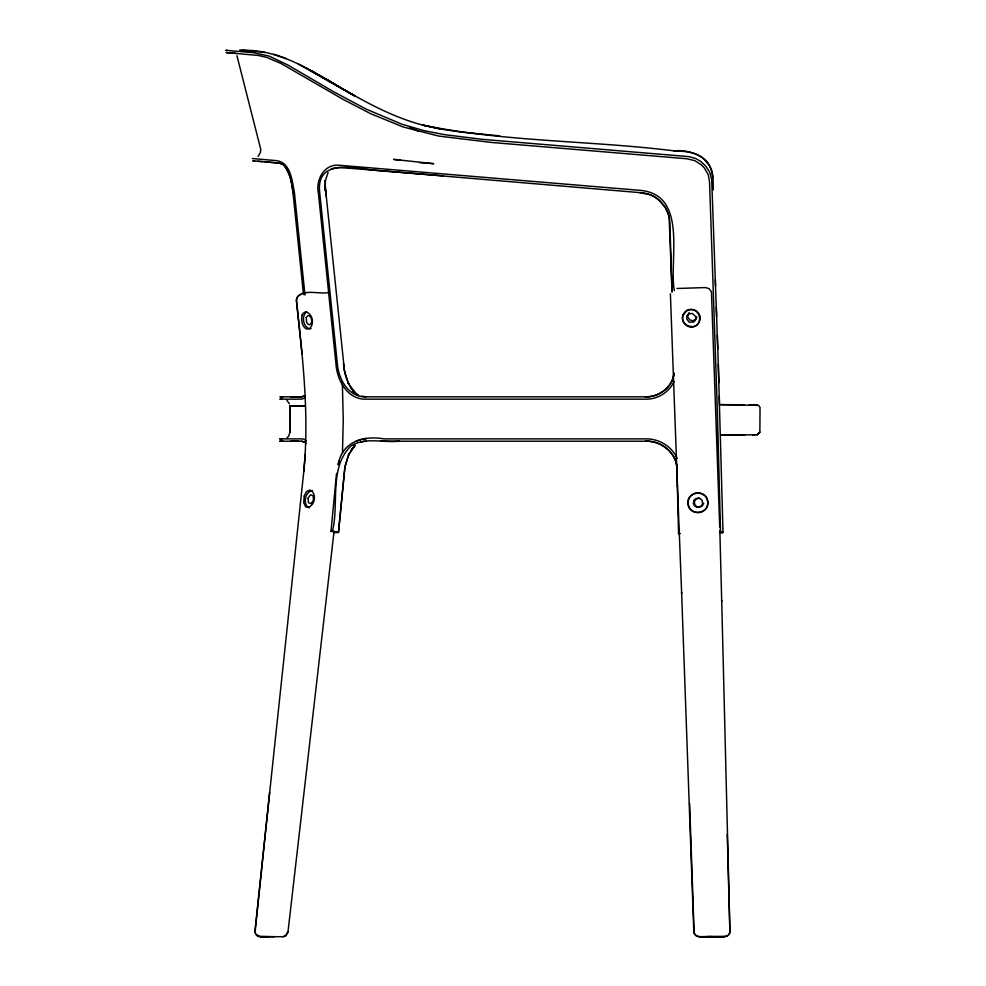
<?xml version="1.0" encoding="UTF-8"?>
<svg xmlns="http://www.w3.org/2000/svg" width="986" height="986" viewBox="0 0 986 986"><rect width="100%" height="100%" fill="white"/><g stroke="black" fill="none" stroke-linecap="round" stroke-linejoin="round"><path stroke-width="1.48" d="M752.688 434.863L757.149 434.863L759.861 432.225L760.033 407.44L758.641 405.382L719.891 404.63M325.331 180.426L325.244 190.618L325.331 180.426L325.183 181.116L328.104 172.525M274.428 936.7L258.246 936.404L255.719 934.223L254.967 930.772L303.774 471.616C309.456 414.206 302.505 356.525 296.367 299.448C300.755 287.666 319.402 294.691 328.4 292.546M342.487 452.66L343.264 419.937L342.389 384.528M305.29 454.201L303.774 471.616M336.608 532.588L338.494 532.366L344.927 466.883L348.834 454.213L344.927 466.883L338.457 532.329L333.712 532.588M335.178 532.304L336.103 532.107L331 531.294L336.534 473.403M331 531.294L332.405 531.294C339.357 503.895 328.708 468.387 350.56 446.301C364.537 436.786 382.765 442.887 398.603 441.223L645.288 441.223C661.396 440.372 677.579 453.412 676.975 470.223L678.541 533.537L680.328 533.5M269.659 792.313L255.054 932.596M334.069 531.183L287.986 931.906L285.681 935.862L283.142 936.7L259.848 936.7L255.719 934.223M339.085 460.647L338.136 464.788C342.006 441.74 363.119 435.294 384.059 438.881L645.288 438.881C658.488 438.425 671.786 446.128 677.074 458.367M287.998 931.832L285.657 935.862L283.081 936.7M297.119 297.193L296.392 300.718L302.012 353.888M728.962 934.469L729.911 932.51L727.249 834.476M674.054 381.545C669.013 392.44 657.329 399.552 645.288 399.157L365.942 399.157C347.651 399.761 337.064 380.337 336.004 364.253L318.379 192.997C315.594 180.339 323.864 164.342 338.149 165.155L640 190.347C688.622 194.439 668.681 260.353 674.35 290.623M759.861 432.139L757.199 434.838M703.745 503.242L702.266 505.966L699.616 507.198L696.868 506.693L694.871 504.733L694.341 501.886L695.672 499.224L699.037 497.856M689.177 312.525L687.723 315.064L687.871 317.295L689.953 320.031L692.838 320.733L695.5 319.538L696.954 316.999M354.529 445.672L348.477 454.965L354.701 445.709M354.75 445.623L351.361 449.838L355.219 445.278M258.098 156.392L260.403 152.559L260.76 149.367L236.948 55.721M689.633 803.541L694.144 933.089L696.054 935.714L699.394 936.7L726.349 936.429L728.913 934.531L729.936 932.386L721.69 600.178M287.16 437.71L288.762 436.095L289.872 432.151L290.106 406.109L305.512 406.084L289.859 406.072L294.259 406.084M306.72 311.761C301.149 315.803 303.022 326.637 309.444 328.843L311.058 328.572M298.339 295.578L301.396 294.173M727.865 935.665L723.946 936.7M357.4 440.804L356.082 441.087L356.87 440.89M358.177 440.409L360.777 439.448L358.423 440.311M331.333 168.692L338.925 167.41L415.513 173.548M305.364 397.95L301.457 399.145L279.851 399.157L281.774 399.157M312.426 490.547C305.093 491.41 302.369 504.549 309.148 507.864M645.263 396.816C658.944 397.407 672.994 386.968 674.03 372.905C673.019 386.919 658.931 397.407 645.288 396.816L365.942 396.816C348.637 397.37 338.703 379.487 337.409 364.265L319.612 191.654C316.272 157.6 356.377 168.754 376.418 170.356L639.655 192.615C656.368 192.911 670.073 207.763 669.901 224.253L672.033 291.881M360.63 441.814L365.942 441.223M720.347 532.514L722.96 532.465L719.435 532.563L720.544 532.526L717.315 409.609L709.526 181.572L708.293 174.83L704.3 167.891L701.268 164.785L694.699 160.595L686.65 158.734L491.373 142.44L438.708 136.068L403.089 126.947L370.477 113.6L343.202 99.45L280.776 63.363L266.738 57.434L258.677 55.499L226.139 52.554L236.184 53.417M749.841 405.345L757.236 404.815L749.224 404.765M335.104 532.304L335.61 531.959M677.074 288.491L705.273 287.567L709.057 288.59L711.461 291.942L719.743 527.399M721.345 532.514L723.009 532.465L718.239 362.343L711.695 179.292L709.735 172.242L705.927 166.314L700.787 161.396L695.45 158.389L688.77 156.626L482.018 139.309L444.44 134.651L424.498 130.768L402.165 124.31L366.151 109.126L333.453 91.649L287.912 65.039L269.203 56.128L253.538 52.689L226.114 50.335M289.884 406.109L290.118 431.991L289.884 406.109L290.513 406.109M678.541 533.537L679.194 533.525M260.39 936.688L268.648 936.7M681.597 592.155L693.799 931.61C694.97 939.806 705.939 935.874 711.226 936.601M724.439 936.7L699.32 936.7M744.726 434.863L720.741 434.9M283.192 396.816L279.925 396.828L301.704 396.816L305.204 395.682L301.704 396.816L290.747 396.816M754.832 434.838L720.877 434.912M380.571 441.186L399.54 441.223M298.931 441.223L279.864 441.223L283.167 441.223M743.851 404.753L721.099 404.617M281.749 438.881L279.851 438.881L301.716 438.881L304.095 439.251L306.498 441.099M290.722 441.223L301.728 441.235L304.933 442.122L306.067 443.527M342.29 383.344L341.452 382.112M710.142 936.601L723.749 936.7M419.481 162.628L433.729 163.701L393.55 159.375L400.686 160.287M415.525 173.548L442.887 175.816M242.162 50.224C284.781 49.325 319.945 76.538 355.317 96.308L298.179 63.917M225.967 50.323L227.162 50.434M252.28 158.561L276.4 160.619C290.858 162.37 292.25 181.51 294.444 192.886L304.982 295.048M252.847 160.829L262.461 161.655M265.098 161.877L279.358 163.097L283.118 164.44C290.118 172.032 291.844 182.767 293.002 192.664L303.491 294.506M253.229 160.866L254.585 160.977M257.864 161.26L279.334 163.084L283.66 164.921C290.217 172.698 291.93 183.248 293.052 193.046M239.684 50.015L264.778 52.357M499.692 135.871L460.548 132.013L441.383 129.166L422.526 125.062L441.58 129.24M673.795 150.858C691.248 149.12 712.237 157.649 712.767 177.529M645.288 441.223C661.421 440.372 677.592 453.412 676.975 470.223M361.579 396.249L365.942 396.816M332.405 531.294L338.457 532.329M639.655 192.615L645.62 193.811A22.703 22.481 8 0 1 661.347 202.697L665.599 207.664L668.952 215.688M337.052 531.972L338.494 532.366M273.677 54.279L286.125 58.519M301.728 441.235L305.192 442.344M409.88 127.687L418.964 131.434M354.331 95.519L309.838 70.043L335.018 84.402L325.972 79.163C356.858 97.133 387.966 115.954 422.834 125.123C505.596 142.132 591.033 140.431 674.67 150.932C686.589 151.191 700.602 152.423 707.849 163.356C713.654 170.911 713.088 180.845 713.322 189.854M356.402 393.932L358.51 395.571L352.668 390.185L354.233 392.194C347.355 384.207 344.311 373.793 343.498 363.44M286.889 400.439L289.428 403.705M707.147 162.641L707.849 163.356L705.015 160.41M354.911 392.601L351.028 387.966L355.293 393.303L348.194 382.938L348.502 383.64L344.508 371.069L325.17 185.75L326.255 196.14M669.112 217.117L672.021 291.831M677.419 485.285L681.671 593.892M670.394 293.84L677.431 485.667M715.331 279.704L715.553 285.866M716.304 307.422L716.637 316.666M717.29 335.141L717.783 348.995M718.301 364.339L718.88 382.691M719.275 396.31L719.521 405.283M719.829 530.431L721.715 601.534M704.201 495.009A9.934 9.922 78.6 0 0 688.622 499.458L688.08 503.92L689.473 507.827A9.934 9.922 78.6 0 0 707.344 506.052L707.936 502.318L706.937 498.472A9.934 9.922 78.6 0 0 705.015 495.748M308.113 498.201L308.47 502.737L311.132 503.587L313.474 500.21L313.104 495.675L310.442 494.836L308.113 498.201M687.057 316.062L686.7 318.848L689.152 322.175L693.577 322.163L695.623 320.006L695.746 316.555L692.258 313.425L689.091 313.893L687.057 316.062M707.812 502.01C709.008 514.704 688.647 516.208 687.908 503.526C686.7 490.831 707.073 489.339 707.812 502.01M306.252 317.591L306.621 322.434L308.433 324.554L309.937 324.714C312.919 322.718 312.02 317.677 309.345 315.779L307.829 315.619L306.252 317.591M693.873 500.42L693.331 503.612L694.785 506.188L696.991 507.359L701.317 506.089L702.698 503.365L701.958 500.185L700.011 498.497L696.017 498.46L693.873 500.42M302.073 315.249C301.05 319.994 301.827 326.132 306.227 328.93L309.357 328.683C314.879 324.308 312.599 313.018 305.45 311.884L302.887 313.523L302.073 315.249M304.23 495.97L303.713 502.687L305.574 506.619L307.213 507.457C314.965 506.607 317.344 493.136 309.998 490.042L306.621 491.472L304.23 495.97M683.052 315.163C680.697 321.054 686.059 327.796 692.345 327.056C703.486 325.713 701.169 308.002 690.027 309.604L686.626 310.873L683.052 315.163M683.471 314.263C678.319 324.123 694.711 332.06 699.197 321.793C704.361 311.946 687.957 304.008 683.471 314.263M366.25 438.56L362.959 438.943L366.25 438.56M756.472 404.778L750.457 405.246L756.472 404.778M257.087 935.578L258.887 936.429L257.087 935.578"/></g></svg>
